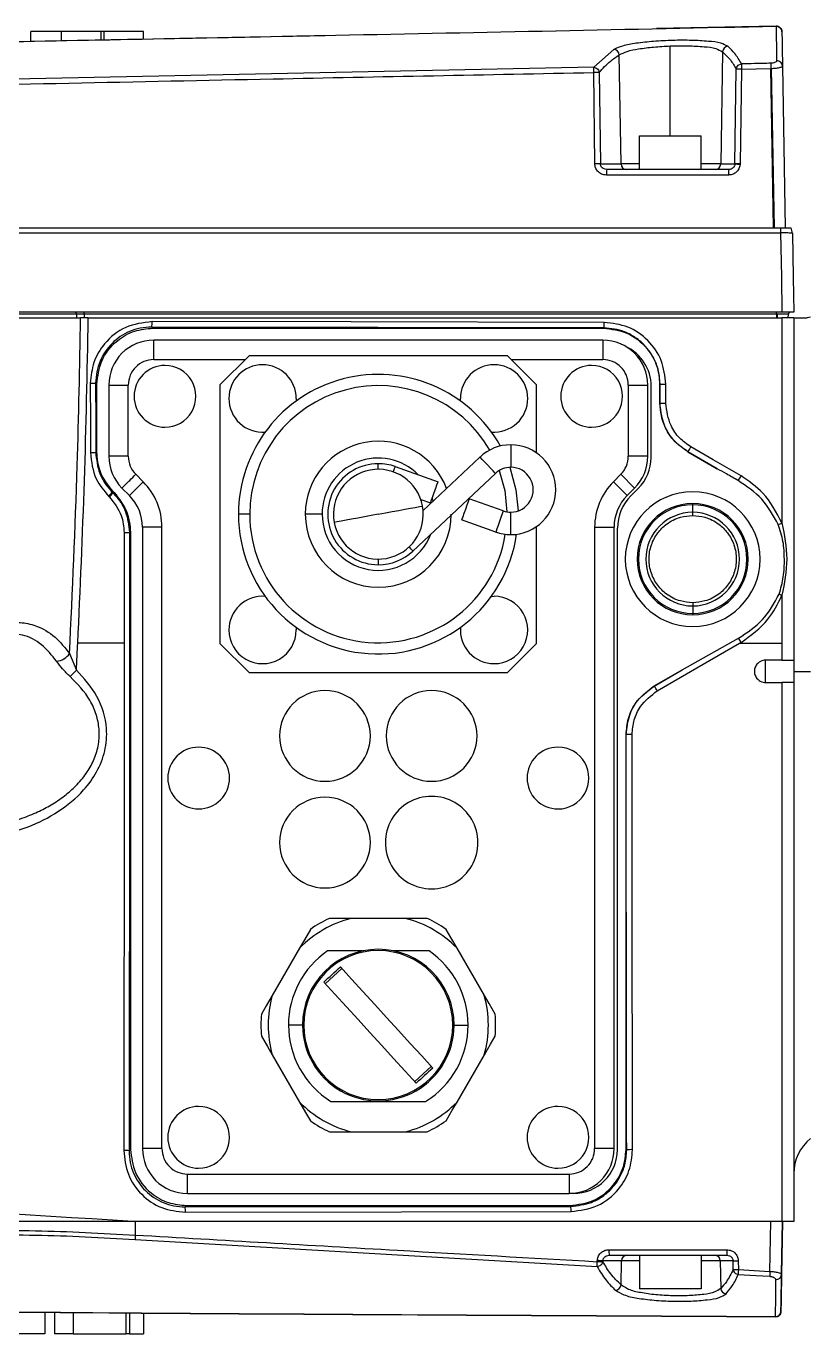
# Model space of a CAD drawing. Header units: millimetres. Extents: x -356 to 237, y 0 to 365.
# Drawn here: x 150.53 to 153.275, y 247.244 to 251.829 of the extents above; entities that cross this region are included whole.
import ezdxf

# ---------------------------------------------------------------- set-up
doc = ezdxf.new("R2010")
doc.units = ezdxf.units.MM

msp = doc.modelspace()

# ---------------------------------------------------------------- linework, layer by layer
at = {"color": 7, "linetype": 'Continuous', "lineweight": 25}
for p, q in [((153.1599, 251.8291), (152.7409, 251.8207)), ((150.4087, 251.7736), (150.8858, 251.783)), ((150.5467, 251.7772), (150.5467, 251.8107)), ((150.6537, 251.8107), (150.5467, 251.8107)), ((150.6537, 251.7794), (150.6537, 251.8107)), ((150.7919, 251.8107), (150.6537, 251.8107)), ((150.7919, 251.8107), (150.7919, 251.7821)), ((150.8034, 251.8107), (150.7919, 251.8107)), ((150.8034, 251.7823), (150.8034, 251.8107)), ((150.9417, 251.8107), (150.8034, 251.8107)), ((150.9417, 251.785), (150.9417, 251.8107)), ((152.5905, 251.7474), (152.5206, 251.6848)), ((152.7886, 251.4446), (152.7886, 251.7597)), ((152.9723, 251.7396), (152.9656, 251.3458)), ((152.6163, 251.3458), (152.6099, 251.7284)), ((153.1822, 251.6889), (153.1921, 251.1218)), ((152.5206, 251.6848), (149.9649, 251.6329)), ((152.5243, 251.3458), (152.5203, 251.6665)), ((152.54, 251.6665), (152.544, 251.3458)), ((153.0151, 251.3458), (153.0199, 251.6784)), ((153.0381, 251.6784), (153.0334, 251.3458)), ((153.0381, 251.6784), (153.1411, 251.6809)), ((153.143, 251.681), (153.1411, 251.6809)), ((153.1508, 251.1218), (153.1411, 251.6809)), ((153.143, 251.681), (153.1528, 251.1218)), ((152.6803, 251.3265), (152.6803, 251.4446)), ((152.6803, 251.4446), (152.8969, 251.4446)), ((152.8969, 251.3265), (152.8969, 251.4446)), ((152.544, 251.3458), (152.6163, 251.3458)), ((152.9938, 251.3265), (152.5658, 251.3265)), ((152.6803, 251.3458), (152.6163, 251.3458)), ((152.9656, 251.3458), (152.8969, 251.3458)), ((152.9656, 251.3458), (153.0151, 251.3458)), ((153.0334, 251.3458), (153.0333, 251.3439)), ((152.9928, 251.3071), (152.5648, 251.3071)), ((146.7861, 251.1039), (153.1756, 251.1039)), ((146.7864, 251.1218), (153.1758, 251.1218)), ((153.1758, 251.1218), (153.2116, 251.1218)), ((150.7068, 250.8189), (149.2704, 250.8189)), ((153.1804, 250.8265), (149.7407, 250.8265)), ((150.7068, 250.8189), (150.707, 250.8068)), ((153.1618, 250.8189), (150.7336, 250.8189)), ((150.7336, 250.8189), (150.7338, 250.8068)), ((153.1618, 250.8189), (153.1614, 250.8068)), ((153.1638, 250.8189), (153.1633, 250.8068)), ((153.2217, 250.8265), (153.1804, 250.8265)), ((153.2027, 250.8068), (153.2031, 250.8189)), ((149.2797, 250.8068), (150.7212, 250.8068)), ((150.7481, 250.8068), (150.7212, 250.8068)), ((150.7481, 250.8068), (153.1804, 250.8068)), ((150.9747, 250.7702), (150.9708, 250.7741)), ((152.5564, 250.7714), (150.9708, 250.7741)), ((153.1804, 250.8068), (153.1804, 250.087)), ((153.2217, 250.8068), (153.1804, 250.8068)), ((153.2217, 250.8068), (153.2217, 249.606)), ((153.2217, 250.8068), (153.2689, 250.8068)), ((153.2804, 250.8091), (153.2689, 250.8068)), ((150.9747, 250.7702), (152.5552, 250.7702)), ((150.9776, 250.6599), (150.9776, 250.7281)), ((152.5524, 250.7281), (150.9776, 250.7281)), ((152.5524, 250.7281), (152.5524, 250.6599)), ((152.5552, 250.7702), (152.5564, 250.7714)), ((150.9776, 250.6599), (151.2986, 250.6599)), ((151.3117, 250.6729), (151.2099, 250.5711)), ((152.2183, 250.6729), (151.3117, 250.6729)), ((152.3201, 250.5711), (152.2183, 250.6729)), ((152.2314, 250.6599), (152.5524, 250.6599)), ((150.778, 250.5735), (150.7739, 250.5775)), ((150.778, 250.336), (150.778, 250.5735)), ((150.8201, 250.5706), (150.8883, 250.5706)), ((150.8201, 250.5706), (150.8201, 250.3209)), ((150.8883, 250.3209), (150.8883, 250.5706)), ((151.2099, 250.5711), (151.2099, 249.6645)), ((152.3201, 250.3325), (152.3201, 250.5711)), ((152.6417, 250.5706), (152.7099, 250.5706)), ((152.6417, 250.5706), (152.6417, 250.3209)), ((152.7099, 250.3209), (152.7099, 250.5706)), ((152.7217, 250.3169), (152.7217, 250.5666)), ((152.752, 250.5735), (152.7525, 250.574)), ((152.752, 250.5735), (152.752, 250.5074)), ((152.7525, 250.5077), (152.7525, 250.574)), ((151.4772, 250.5237), (151.4768, 250.5143)), ((152.0532, 250.5143), (152.0528, 250.5237)), ((152.752, 250.5074), (152.7525, 250.5077)), ((152.2296, 250.3612), (152.2296, 250.2824)), ((150.778, 250.336), (150.7741, 250.3344)), ((150.8883, 250.3209), (150.8201, 250.3209)), ((151.922, 250.1304), (152.1216, 250.3184)), ((152.7099, 250.3209), (152.6417, 250.3209)), ((152.8506, 250.3371), (152.8503, 250.337)), ((152.8503, 250.337), (152.9536, 250.2774)), ((152.9536, 250.2774), (152.8506, 250.3371)), ((151.765, 250.2753), (151.765, 250.295)), ((151.8242, 250.2848), (151.9744, 250.2315)), ((150.9144, 250.2577), (150.9403, 250.2319)), ((151.8864, 249.9888), (152.1756, 250.261)), ((152.5897, 250.2319), (152.6155, 250.2577)), ((152.6155, 250.2577), (152.6637, 250.2095)), ((150.832, 250.1954), (150.8356, 250.1969)), ((150.832, 250.1954), (150.8349, 250.1925)), ((150.8349, 250.1925), (150.8385, 250.194)), ((150.8356, 250.1969), (150.8385, 250.194)), ((150.8662, 250.2095), (150.8921, 250.1836)), ((152.6379, 250.1836), (152.6637, 250.2095)), ((152.6508, 250.1825), (152.6767, 250.2083)), ((151.9137, 250.1695), (151.9481, 250.1573)), ((152.2032, 250.1295), (152.0834, 250.172)), ((152.8673, 250.1506), (152.8673, 250.1552)), ((152.8673, 250.1244), (152.8673, 250.1506)), ((151.3142, 250.1178), (151.2748, 250.1178)), ((151.5681, 250.1178), (151.5091, 250.1178)), ((152.1769, 250.0553), (152.0571, 250.0978)), ((152.2296, 250.0462), (152.2296, 250.1249)), ((152.8673, 250.1133), (152.8673, 250.1244)), ((150.8739, 250.0532), (150.874, 249.6651)), ((150.8961, 250.0549), (150.8926, 250.0534)), ((150.8961, 250.0549), (150.8961, 247.8906)), ((151.0064, 250.0723), (150.9382, 250.0723)), ((150.9382, 250.0723), (150.9382, 247.8934)), ((151.0064, 247.8934), (151.0064, 250.0723)), ((152.3201, 249.6645), (152.3201, 250.0748)), ((152.5236, 250.0723), (152.5236, 247.8934)), ((152.5236, 250.0723), (152.5918, 250.0723)), ((152.5918, 247.8934), (152.5918, 250.0723)), ((152.6036, 247.8895), (152.6036, 250.0683)), ((151.765, 249.9603), (151.765, 249.9407)), ((152.1615, 249.8297), (152.1709, 249.83)), ((153.1804, 249.8335), (153.1804, 249.6651)), ((152.8673, 249.8074), (152.8673, 249.7963)), ((152.8673, 249.7963), (152.8673, 249.7701)), ((152.8673, 249.7701), (152.8673, 249.7655)), ((151.4768, 249.7213), (151.4772, 249.7119)), ((152.83, 249.5719), (153.0279, 249.6831)), ((150.6825, 249.6291), (150.7064, 249.571)), ((150.874, 249.6651), (150.7112, 249.6651)), ((151.2099, 249.6645), (151.3117, 249.5627)), ((152.2183, 249.5627), (152.3201, 249.6645)), ((153.031, 249.6651), (153.1804, 249.6651)), ((153.1804, 249.6651), (153.1804, 249.606)), ((153.1804, 249.606), (153.1232, 249.606)), ((153.1232, 249.5273), (153.1232, 249.606)), ((153.1804, 249.606), (153.2216, 249.606)), ((153.2217, 249.606), (153.2217, 249.5273)), ((151.3117, 249.5627), (152.2183, 249.5627)), ((152.7322, 249.5155), (152.83, 249.5719)), ((152.7324, 249.5154), (152.83, 249.5719)), ((153.2217, 249.5666), (153.2804, 249.5666)), ((152.7324, 249.5154), (152.7322, 249.5155)), ((153.1232, 249.5273), (153.1804, 249.5273)), ((153.1804, 249.5273), (153.1804, 247.6375)), ((153.2216, 249.5273), (153.1804, 249.5273)), ((153.2217, 249.5273), (153.2217, 247.6375)), ((152.6339, 247.8906), (152.6339, 249.3451)), ((152.6342, 249.3449), (152.6339, 249.3451)), ((151.6692, 248.7005), (151.5936, 248.7005)), ((151.8608, 248.7005), (151.6692, 248.7005)), ((151.9364, 248.7005), (151.8608, 248.7005)), ((151.489, 248.5965), (151.3932, 248.4305)), ((151.7093, 248.5863), (151.587, 248.5863)), ((151.943, 248.5863), (151.8207, 248.5863)), ((152.1368, 248.4305), (152.041, 248.5965)), ((151.6374, 248.5245), (151.5792, 248.4714)), ((151.4992, 248.3265), (151.45, 248.3265)), ((151.5036, 248.3265), (151.4992, 248.3265)), ((152.0263, 248.3265), (152.0307, 248.3265)), ((152.0307, 248.3265), (152.0799, 248.3265)), ((151.3932, 248.2224), (151.489, 248.0565)), ((152.041, 248.0565), (152.1368, 248.2224)), ((151.8926, 248.1284), (151.9507, 248.1815)), ((151.5991, 248.0588), (151.9309, 248.0588)), ((151.5936, 247.9525), (151.6692, 247.9525)), ((151.6692, 247.9525), (151.8608, 247.9525)), ((151.8608, 247.9525), (151.9364, 247.9525)), ((150.891, 247.8854), (150.8961, 247.8906)), ((151.0064, 247.8934), (150.9382, 247.8934)), ((152.5918, 247.8934), (152.5236, 247.8934)), ((152.6339, 247.8906), (152.6359, 247.8885)), ((151.0957, 247.8041), (152.4343, 247.8041)), ((151.0957, 247.7359), (151.0957, 247.8041)), ((152.4343, 247.8041), (152.4343, 247.7359)), ((151.0957, 247.7359), (152.4343, 247.7359)), ((152.45, 247.7359), (152.4343, 247.7359)), ((151.0928, 247.6938), (151.0876, 247.6886)), ((151.0876, 247.6886), (152.44, 247.6909)), ((151.0928, 247.6938), (152.4371, 247.6938)), ((152.44, 247.6909), (152.4371, 247.6938)), ((150.9052, 247.6375), (150.3792, 247.6375)), ((153.1804, 247.6375), (150.9052, 247.6375)), ((150.9129, 247.6375), (150.913, 247.5903)), ((153.1378, 247.4628), (153.1408, 247.6375)), ((153.1821, 247.6375), (153.1789, 247.4523)), ((153.1792, 247.4557), (153.1823, 247.6375)), ((153.2217, 247.6375), (153.1804, 247.6375)), ((150.9125, 247.575), (152.5325, 247.4802)), ((152.5735, 247.5387), (152.9866, 247.5387)), ((152.5745, 247.5194), (152.9875, 247.5194)), ((152.6803, 247.5194), (152.6803, 247.4013)), ((152.8969, 247.5194), (152.8969, 247.4013)), ((152.533, 247.5001), (152.5331, 247.502)), ((152.533, 247.4969), (152.533, 247.5001)), ((152.534, 247.5), (152.534, 247.4969)), ((152.5528, 247.5001), (152.5527, 247.4969)), ((152.6177, 247.5001), (152.5528, 247.5001)), ((152.6163, 247.4154), (152.6177, 247.5001)), ((152.6803, 247.5001), (152.6177, 247.5001)), ((152.9641, 247.5001), (152.8969, 247.5001)), ((153.0088, 247.5001), (152.9641, 247.5001)), ((152.9641, 247.5001), (152.9658, 247.4028)), ((153.0093, 247.469), (153.0088, 247.5001)), ((153.0271, 247.5001), (153.0276, 247.469)), ((153.0276, 247.469), (153.1378, 247.4628)), ((152.8969, 247.4013), (152.6803, 247.4013)), ((150.5962, 247.3178), (150.5962, 247.2438)), ((150.6292, 247.3175), (150.6292, 247.2438)), ((150.695, 247.317), (150.695, 247.2438)), ((150.8801, 247.3155), (150.8801, 247.2438)), ((150.8925, 247.3154), (150.8925, 247.2438)), ((150.9418, 247.315), (150.9418, 247.2438)), ((153.1569, 247.3031), (153.157, 247.3031)), ((153.1766, 247.3224), (153.1766, 247.3224)), ((153.1766, 247.3224), (153.1768, 247.3224)), ((153.1768, 247.3224), (153.1768, 247.3224)), ((150.5962, 247.2438), (150.3658, 247.2438)), ((150.695, 247.2438), (150.6292, 247.2438)), ((150.695, 247.2438), (150.8801, 247.2438)), ((150.8925, 247.2438), (150.8801, 247.2438)), ((150.8925, 247.2438), (150.9418, 247.2438))]:
    msp.add_line(p, q, dxfattribs=at)
at = {"color": 7, "linetype": 'Continuous', "lineweight": 25, "flags": 128}
for points in [[(153.1756, 251.1039), (153.1783, 250.9485), (153.1804, 250.8265)], [(153.2169, 251.1028), (153.2196, 250.9481), (153.2217, 250.8265)], [(152.5574, 250.7903), (151.6694, 250.7919), (150.9718, 250.7931)], [(150.7552, 250.5769), (150.7554, 250.4409), (150.7554, 250.334)], [(150.7739, 250.5775), (150.7741, 250.4414), (150.7741, 250.3344)], [(152.7731, 250.5072), (152.7732, 250.5443), (152.7732, 250.5735)], [(152.1756, 250.261), (152.1735, 250.2632), (152.1677, 250.2694), (152.1589, 250.2787), (152.1486, 250.2897), (152.1383, 250.3007), (152.1295, 250.31), (152.1237, 250.3162), (152.1216, 250.3184)], [(153.0369, 250.252), (152.9386, 250.309), (152.8614, 250.3538)], [(151.8176, 250.2662), (151.8192, 250.2706), (151.8219, 250.2782), (151.8236, 250.2831), (151.8242, 250.2848)], [(152.1889, 250.2711), (152.2081, 250.2007), (152.2157, 250.1262)], [(152.2267, 250.2824), (152.2477, 250.2029), (152.255, 250.1292)], [(150.8921, 250.1836), (150.9191, 250.2106), (150.9403, 250.2319)], [(151.9481, 250.1573), (151.9491, 250.1601), (151.9519, 250.1682), (151.9562, 250.1802), (151.9612, 250.1944), (151.9663, 250.2086), (151.9705, 250.2207), (151.9734, 250.2287), (151.9744, 250.2315)], [(152.5897, 250.2319), (152.6167, 250.2049), (152.6379, 250.1836)], [(151.765, 250.1178), (151.7897, 250.1224), (151.8138, 250.1269), (151.8369, 250.1311), (151.8584, 250.1351), (151.8778, 250.1387), (151.8948, 250.1418), (151.9089, 250.1444), (151.9198, 250.1464)], [(151.9538, 250.1735), (151.9539, 250.1733), (151.9566, 250.163)], [(152.0834, 250.172), (152.0824, 250.1691), (152.0796, 250.1611), (152.0753, 250.1491), (152.0703, 250.1349), (152.0652, 250.1207), (152.061, 250.1086), (152.0581, 250.1006), (152.0571, 250.0978)], [(152.2032, 250.1295), (152.2022, 250.1267), (152.1994, 250.1186), (152.1951, 250.1066), (152.1901, 250.0924), (152.185, 250.0782), (152.1808, 250.0661), (152.1779, 250.0581), (152.1769, 250.0553)], [(151.765, 250.1178), (151.7403, 250.1133), (151.7161, 250.1088), (151.6931, 250.1045), (151.6716, 250.1006), (151.6521, 250.097), (151.6352, 250.0938), (151.6211, 250.0912), (151.6101, 250.0892)], [(152.7432, 249.4985), (152.9044, 249.5918), (153.031, 249.6651)], [(151.5268, 248.6619), (151.5057, 248.6254), (151.489, 248.5965)], [(152.041, 248.5965), (152.0198, 248.6332), (152.0032, 248.6619)], [(151.5739, 248.4772), (151.5812, 248.4839), (151.5885, 248.4905), (151.5957, 248.4972), (151.603, 248.5038), (151.6103, 248.5104), (151.6175, 248.5171), (151.6248, 248.5237), (151.6321, 248.5304)], [(151.6321, 248.5304), (151.671, 248.4878), (151.7112, 248.4437), (151.7524, 248.3986), (151.794, 248.353), (151.8357, 248.3075), (151.8768, 248.2624), (151.9171, 248.2183), (151.956, 248.1757)], [(151.8979, 248.1226), (151.859, 248.1652), (151.8187, 248.2093), (151.7775, 248.2544), (151.7359, 248.2999), (151.6943, 248.3455), (151.6531, 248.3906), (151.6129, 248.4346), (151.5739, 248.4772)], [(151.3932, 248.4305), (151.372, 248.3938), (151.3554, 248.3651)], [(152.1746, 248.3651), (152.1535, 248.4016), (152.1368, 248.4305)], [(151.3554, 248.2879), (151.3765, 248.2513), (151.3932, 248.2224)], [(152.1368, 248.2224), (152.158, 248.2592), (152.1746, 248.2879)], [(151.956, 248.1757), (151.9488, 248.1691), (151.9415, 248.1625), (151.9342, 248.1558), (151.927, 248.1492), (151.9197, 248.1425), (151.9124, 248.1359), (151.9051, 248.1293), (151.8979, 248.1226)], [(151.489, 248.0565), (151.5102, 248.0198), (151.5268, 247.991)], [(152.0032, 247.991), (152.0243, 248.0276), (152.041, 248.0565)], [(151.0886, 247.6702), (151.8459, 247.6715), (152.441, 247.6725)], [(153.0271, 247.4518), (153.0888, 247.4482), (153.1373, 247.4455)]]:
    msp.add_lwpolyline(points, dxfattribs=at)
at = {"color": 7, "linetype": 'Continuous', "lineweight": 25}
for centre, radius, start, end in [((153.1605, 251.8094), 0.0197, 1.0429, 91.5014), ((152.5895, 251.7269), 0.0204, 4.0718, 87.3006), ((152.9925, 251.7384), 0.0202, 94.7896, 176.703), ((153.3271, 251.6881), 0.1862, 176.6111, 182.2052), ((153.1631, 251.688), 0.0192, 2.7874, 93.9765), ((152.5302, 251.154), 0.5126, 88.8979, 91.1021), ((153.029, 251.2693), 0.4092, 88.7217, 91.2783), ((152.5342, 250.8338), 0.5121, 88.8973, 91.1027), ((152.662, 251.3119), 0.0973, 171.3697, 182.7974), ((152.6355, 251.3457), 0.0192, 179.5857, 268.5924), ((152.9462, 251.3459), 0.0195, 270.614, 359.6787), ((153.09, 251.3119), 0.0973, 171.3966, 182.8259), ((153.0243, 250.9175), 0.4284, 88.779, 91.221), ((152.996, 250.8212), 0.524, 85.9207, 87.9158), ((153.9052, 251.1025), 0.7297, 178.4861, 179.8929), ((153.1774, 251.1021), 0.0395, 1.0224, 29.9616), ((150.6998, 250.8196), 0.00699, 354.1443, 80.1709), ((150.6948, 250.8207), 0.0388, 357.2779, 8.521), ((153.1234, 250.8207), 0.0384, 357.2898, 8.6503), ((153.211, 250.8186), 0.00786, 89.9582, 178.0597), ((150.8673, 250.7889), 0.1046, 351.8725, 2.2924), ((152.454, 250.7861), 0.1035, 351.7897, 2.3202), ((150.9776, 250.5706), 0.1575, 89.9998, 180.0002), ((152.5524, 250.5706), 0.1575, 359.9998, 89.9985), ((152.5681, 250.5667), 0.1535, 359.9981, 64.8471), ((150.9776, 250.5706), 0.0893, 89.997, 180.003), ((151.0169, 250.5312), 0.1083, 90.0012, 269.9988), ((151.0169, 250.5312), 0.1083, 269.9988, 90.0012), ((151.3591, 250.5237), 0.1181, 0.0002, 179.9998), ((152.1709, 250.5237), 0.1181, 0.0015, 179.9985), ((152.513, 250.5312), 0.1083, 90.0012, 269.9988), ((152.513, 250.5312), 0.1083, 269.9963, 90.0037), ((152.5524, 250.5706), 0.0893, 359.997, 90), ((151.765, 250.1178), 0.4902, 29.1845, 180.0002), ((150.7594, 250.7492), 0.1723, 268.626, 274.8524), ((151.765, 250.1178), 0.4508, 29.9301, 179.9995), ((152.7683, 250.7713), 0.1979, 265.4333, 271.4162), ((151.3591, 250.5237), 0.1181, 180.0015, 274.564), ((152.1709, 250.5237), 0.1181, 265.4348, 359.9976), ((152.7682, 250.7192), 0.2121, 265.7511, 271.3313), ((151.765, 250.1178), 0.2559, 20.6472, 180.0004), ((152.2296, 250.2036), 0.1575, 90.0053, 133.2612), ((152.2296, 250.2037), 0.1575, 270.0009, 89.9991), ((150.7595, 250.5714), 0.2375, 269.0224, 273.5364), ((150.9776, 250.3209), 0.1575, 180.0045, 224.997), ((150.9776, 250.3209), 0.0893, 179.9994, 225.0006), ((151.765, 250.1178), 0.1969, 44.6291, 180.0003), ((152.5524, 250.3209), 0.0893, 314.9994, 0.0006), ((152.5524, 250.3208), 0.1574, 314.9951, 0.0034), ((152.5681, 250.3169), 0.1535, 314.9994, 0.0006), ((152.7711, 250.4006), 0.1017, 321.3668, 332.548), ((151.765, 250.1178), 0.1772, 89.9988, 270.0012), ((151.765, 250.1178), 0.1575, 10.4706, 190.4692), ((151.765, 250.1178), 0.1772, 70.4692, 89.9985), ((152.2296, 250.2037), 0.0787, 90.0002, 133.2672), ((152.2296, 250.2037), 0.0787, 269.9983, 90.0017), ((150.7808, 250.0723), 0.2256, 359.9978, 45.0044), ((152.7492, 250.0723), 0.2256, 134.9956, 180.0022), ((152.8944, 250.331), 0.163, 324.2609, 331.0158), ((150.7431, 250.2632), 0.1118, 312.7953, 322.6629), ((150.7459, 250.2604), 0.1119, 312.7772, 322.6415), ((150.7807, 250.0723), 0.1575, 359.9981, 45.0017), ((152.7492, 250.0723), 0.1575, 134.9983, 180.0019), ((152.765, 250.0683), 0.1614, 134.9973, 180.0013), ((152.8673, 249.9603), 0.2362, 0, 180), ((151.765, 250.1178), 0.1575, 190.4706, 10.4692), ((152.2295, 250.2036), 0.0787, 250.4671, 270.0057), ((152.8673, 249.9603), 0.1949, 90.0018, 269.9982), ((152.8673, 249.9603), 0.1903, 90.0004, 269.9996), ((152.8673, 249.9603), 0.1949, 270.002, 89.998), ((152.8673, 249.9603), 0.1903, 270.0006, 89.9994), ((151.765, 250.1178), 0.4902, 180.0001, 351.7561), ((151.765, 250.1178), 0.4508, 180.0004, 351.0108), ((151.765, 250.1178), 0.2559, 180.0005, 359.9995), ((151.765, 250.1178), 0.1969, 180.0002, 339.1095), ((152.8673, 249.9603), 0.1641, 90.0016, 269.9984), ((152.8673, 249.9603), 0.1641, 270.0016, 89.9984), ((152.9807, 250.5766), 0.5287, 290.6961, 292.189), ((150.878, 250.4628), 0.4096, 269.4244, 272.0417), ((152.2296, 250.2037), 0.1575, 250.4739, 269.999), ((146.2718, 244.7169), 7.7018, 43.19751, 43.34395), ((151.765, 250.1178), 0.1772, 270, 313.2657), ((152.8673, 249.9603), 0.2362, 180, 0), ((151.3591, 249.7119), 0.1181, 85.4327, 180.0018), ((152.1709, 249.7119), 0.1181, 269.9993, 90.0007), ((152.652, 248.5327), 1.404, 67.8933, 68.3242), ((152.1709, 249.7119), 0.1181, 175.4314, 270.0011), ((151.3591, 249.7119), 0.1181, 179.9983, 0.0017), ((152.788, 249.5266), 0.2864, 29.694, 33.1175), ((150.63, 249.6657), 0.0639, 276.4502, 325.1133), ((150.0983, 250.1398), 0.8326, 314.7672, 316.9147), ((151.578, 249.3403), 0.1591, 90, 270), ((151.578, 249.3403), 0.1591, 270, 90), ((151.952, 249.3403), 0.1591, 90, 270), ((151.952, 249.3403), 0.1591, 270, 90), ((152.6359, 249.4418), 0.1214, 27.8132, 37.3099), ((152.6499, 248.8016), 0.5435, 89.4721, 91.6483), ((151.1351, 249.1926), 0.1083, 90.0025, 269.9975), ((151.1351, 249.1926), 0.1083, 270, 90), ((152.3949, 249.1926), 0.1083, 90.0025, 269.9975), ((152.3949, 249.1926), 0.1083, 269.9975, 90.0025), ((151.578, 248.9663), 0.1591, 90.0008, 269.9992), ((151.578, 248.9663), 0.1591, 270.0008, 89.9992), ((151.952, 248.9663), 0.1622, 89.9992, 270.0008), ((151.952, 248.9663), 0.1622, 269.9992, 90.0008), ((151.765, 248.3264), 0.3861, 104.3672, 135.6313), ((151.7647, 248.327), 0.4109, 114.6123, 125.3867), ((151.765, 248.3264), 0.3861, 44.3687, 75.6328), ((151.765, 248.3265), 0.4114, 54.6202, 65.3807), ((151.765, 248.3265), 0.315, 124.4117, 179.9982), ((151.765, 248.3265), 0.2657, 0.0002, 179.9998), ((151.765, 248.3265), 0.2613, 0, 180), ((151.765, 248.3265), 0.315, 0.0018, 55.5883), ((151.765, 248.3265), 0.3862, 164.3688, 195.6312), ((151.765, 248.3265), 0.386, 344.3637, 15.6363), ((151.7671, 248.3264), 0.4135, 174.6347, 179.9875), ((151.7648, 248.3265), 0.4116, 354.6226, 5.3774), ((151.7673, 248.3266), 0.4137, 180.0131, 185.364), ((151.765, 248.3265), 0.3149, 179.9985, 238.2127), ((151.765, 248.3265), 0.2657, 179.9992, 0.0008), ((151.765, 248.3265), 0.2613, 180, 360), ((151.765, 248.3265), 0.315, 301.7902, 359.9987), ((151.1351, 247.9328), 0.1083, 90.0012, 269.9988), ((151.1351, 247.9328), 0.1083, 269.9988, 90.0012), ((151.765, 248.3265), 0.3861, 224.3687, 255.6328), ((151.765, 248.3265), 0.3861, 284.3672, 315.6313), ((152.3949, 247.9328), 0.1083, 90.0012, 269.9988), ((152.3949, 247.9328), 0.1083, 269.9963, 90.0037), ((151.7647, 248.326), 0.4109, 234.6133, 245.3877), ((151.765, 248.3265), 0.4114, 294.6193, 305.3798), ((153.3791, 247.8061), 0.1574, 128.8444, 180.0085), ((150.8763, 247.7973), 0.0894, 80.5921, 92.6311), ((151.0957, 247.8934), 0.1575, 179.9986, 270.0031), ((151.0957, 247.8934), 0.0893, 179.997, 270.003), ((152.4343, 247.8934), 0.0893, 270, 0.003), ((152.4343, 247.8934), 0.1575, 269.9986, 0.0014), ((152.45, 247.8895), 0.1535, 269.9982, 0), ((152.6517, 247.7881), 0.1016, 87.2329, 98.9103), ((150.9884, 247.6742), 0.1002, 357.7201, 8.2855), ((152.3396, 247.6764), 0.1015, 357.786, 8.2196), ((151.1781, 247.5737), 0.2656, 176.4173, 179.7318), ((152.6718, 247.534), 0.0983, 177.2116, 188.5118), ((152.6369, 247.5002), 0.0192, 91.4157, 180.4062), ((152.9447, 247.4999), 0.0195, 0.3293, 89.378), ((153.0853, 247.534), 0.0988, 177.2675, 188.5114), ((152.5333, 247.4831), 0.0169, 87.5217, 90.8257), ((152.5338, 247.5174), 0.0205, 267.8122, 270.5191), ((152.5648, 247.9406), 0.4397, 265.8623, 268.4292), ((152.543, 247.992), 0.492, 268.9521, 271.134), ((152.543, 247.9895), 0.4926, 268.9529, 271.1332), ((153.018, 247.9289), 0.4289, 268.7799, 271.2201), ((153.0184, 247.8977), 0.4288, 268.7795, 271.2205), ((153.3575, 247.4487), 0.2202, 176.3164, 180.8318), ((153.1599, 247.4535), 0.019, 263.9458, 356.4017), ((152.5955, 247.4176), 0.0208, 273.0666, 354.039), ((152.9861, 247.4043), 0.0203, 184.0714, 264.7145), ((153.157, 247.3228), 0.0197, 269.7898, 359.0133), ((153.1571, 247.3228), 0.0197, 269.6719, 358.9807)]:
    msp.add_arc(centre, radius, start, end, dxfattribs=at)
for points, knots in [([(150.4087, 251.7736), (150.8112, 251.7815), (151.7283, 251.7994), (152.6454, 251.8184), (153.16, 251.8291)], [0, 0, 0, 0, 0.4388802, 1, 1, 1, 1]), ([(150.8858, 251.783), (151.1293, 251.7878), (151.8873, 251.8026), (152.6454, 251.8184), (153.1599, 251.8291)], [0, 0, 0, 0, 0.321165, 1, 1, 1, 1]), ([(153.1599, 251.8291), (153.16, 251.8251), (153.1601, 251.8138), (153.1604, 251.7917), (153.1609, 251.7551), (153.1614, 251.7257), (153.1618, 251.7071)], [0, 0, 0, 0, 0.099532, 0.277943, 0.541697, 1, 1, 1, 1]), ([(153.1599, 251.8291), (153.1599, 251.8291), (153.1599, 251.8291), (153.16, 251.8291), (153.16, 251.8291)], [0, 0, 0, 0, 0.520304, 1, 1, 1, 1]), ([(153.16, 251.8291), (153.1626, 251.8289), (153.1678, 251.8284), (153.1744, 251.824), (153.1791, 251.8176), (153.1798, 251.8124), (153.1801, 251.8098)], [0, 0, 0, 0, 0.250124, 0.49999, 0.749939, 1, 1, 1, 1]), ([(153.1801, 251.8098), (153.1802, 251.8051), (153.1805, 251.7914), (153.1808, 251.7732), (153.1811, 251.7543), (153.1814, 251.7375), (153.1818, 251.7155), (153.1821, 251.6988), (153.1822, 251.6889)], [0, 0, 0, 0, 0.117619, 0.337914, 0.453398, 0.584876, 0.754784, 1, 1, 1, 1]), ([(152.9908, 251.7586), (152.9828, 251.7624), (152.9613, 251.7727), (152.9177, 251.7764), (152.8617, 251.78), (152.7974, 251.7795), (152.7322, 251.7765), (152.6732, 251.7699), (152.6256, 251.7628), (152.6005, 251.7518), (152.5905, 251.7474)], [0, 0, 0, 0, 0.065588, 0.174241, 0.317732, 0.481363, 0.647586, 0.798711, 0.919524, 1, 1, 1, 1]), ([(152.6099, 251.7284), (152.6189, 251.7328), (152.6403, 251.7431), (152.6816, 251.7503), (152.732, 251.7569), (152.7692, 251.7587), (152.7886, 251.7597)], [0, 0, 0, 0, 0.16434, 0.388685, 0.681194, 1, 1, 1, 1]), ([(152.7886, 251.7597), (152.8097, 251.7602), (152.8493, 251.7612), (152.9026, 251.7577), (152.9443, 251.754), (152.9646, 251.7436), (152.9723, 251.7396)], [0, 0, 0, 0, 0.339214, 0.635389, 0.86155, 1, 1, 1, 1]), ([(152.9723, 251.7396), (152.9818, 251.7303), (153.0005, 251.712), (153.0135, 251.6894), (153.0199, 251.6784)], [0, 0, 0, 0, 0.510226, 1, 1, 1, 1]), ([(153.0383, 251.6966), (153.0311, 251.7092), (153.0181, 251.732), (152.9993, 251.7503), (152.9908, 251.7586)], [0, 0, 0, 0, 0.5512447, 1, 1, 1, 1]), ([(152.54, 251.6665), (152.5523, 251.6804), (152.5731, 251.704), (152.5992, 251.7213), (152.6099, 251.7284)], [0, 0, 0, 0, 0.589381, 1, 1, 1, 1]), ([(153.0199, 251.6784), (153.0204, 251.6808), (153.0215, 251.686), (153.0264, 251.6917), (153.0323, 251.6954), (153.0364, 251.6962), (153.0383, 251.6966)], [0, 0, 0, 0, 0.265716, 0.557258, 0.786538, 1, 1, 1, 1]), ([(153.0383, 251.6966), (153.0383, 251.6955), (153.0381, 251.6928), (153.038, 251.6884), (153.038, 251.6834), (153.0381, 251.6801), (153.0381, 251.6784)], [0, 0, 0, 0, 0.174482, 0.455698, 0.723445, 1, 1, 1, 1]), ([(153.1412, 251.6991), (153.122, 251.6986), (153.0877, 251.6978), (153.0534, 251.6969), (153.0383, 251.6966)], [0, 0, 0, 0, 0.560068, 1, 1, 1, 1]), ([(153.1618, 251.7071), (153.1612, 251.706), (153.1598, 251.703), (153.1544, 251.7011), (153.1482, 251.6995), (153.1436, 251.6993), (153.1412, 251.6991)], [0, 0, 0, 0, 0.155537, 0.414897, 0.6895245, 1, 1, 1, 1]), ([(153.143, 251.681), (153.148, 251.6812), (153.1553, 251.6816), (153.1647, 251.6827), (153.1715, 251.6838), (153.1768, 251.6854), (153.181, 251.6867), (153.1819, 251.6883), (153.1822, 251.6889)], [0, 0, 0, 0, 0.3643752, 0.5384786, 0.6956903, 0.8702551, 0.9491526, 1, 1, 1, 1]), ([(149.9646, 251.6142), (150.4417, 251.6244), (151.2936, 251.6426), (152.1455, 251.6592), (152.5203, 251.6665)], [0, 0, 0, 0, 0.560001, 1, 1, 1, 1]), ([(152.5203, 251.6665), (152.5203, 251.6687), (152.5202, 251.6728), (152.5203, 251.6782), (152.5203, 251.6821), (152.5205, 251.6841), (152.5206, 251.6848)], [0, 0, 0, 0, 0.353292, 0.67833, 0.87459, 1, 1, 1, 1]), ([(152.5206, 251.6848), (152.5231, 251.6843), (152.5285, 251.6834), (152.5347, 251.6785), (152.5387, 251.6726), (152.5396, 251.6685), (152.54, 251.6665)], [0, 0, 0, 0, 0.269, 0.564156, 0.792211, 1, 1, 1, 1]), ([(152.5648, 251.3071), (152.5591, 251.3078), (152.5473, 251.3092), (152.5338, 251.3195), (152.5258, 251.3326), (152.5248, 251.3415), (152.5243, 251.3458)], [0, 0, 0, 0, 0.275477, 0.566841, 0.791474, 1, 1, 1, 1]), ([(152.5658, 251.3265), (152.5626, 251.3268), (152.557, 251.3275), (152.551, 251.3313), (152.5476, 251.335), (152.5456, 251.3385), (152.5443, 251.3421), (152.5441, 251.3446), (152.544, 251.3458)], [0, 0, 0, 0, 0.295885, 0.516383, 0.644553, 0.767283, 0.885278, 1, 1, 1, 1]), ([(153.0333, 251.3439), (153.0323, 251.3385), (153.0302, 251.3275), (153.0192, 251.3154), (153.0061, 251.3083), (152.9972, 251.3075), (152.9928, 251.3071)], [0, 0, 0, 0, 0.267891, 0.556164, 0.784432, 1, 1, 1, 1]), ([(153.0151, 251.3449), (153.015, 251.3437), (153.0147, 251.3413), (153.0133, 251.3378), (153.0112, 251.3346), (153.0079, 251.331), (153.0022, 251.3274), (152.9968, 251.3268), (152.9938, 251.3265)], [0, 0, 0, 0, 0.1156, 0.234827, 0.358688, 0.487396, 0.707233, 1, 1, 1, 1]), ([(153.0151, 251.3458), (153.0151, 251.3456), (153.0151, 251.3453), (153.0151, 251.345), (153.0151, 251.3449)], [0, 0, 0, 0, 0.5597198, 1, 1, 1, 1]), ([(153.2169, 251.1028), (153.2163, 251.1029), (153.2142, 251.1037), (153.2089, 251.1036), (153.2001, 251.1041), (153.1886, 251.104), (153.1799, 251.1039), (153.1756, 251.1039)], [0, 0, 0, 0, 0.040248, 0.165142, 0.37183, 0.681825, 1, 1, 1, 1]), ([(150.7336, 250.8189), (150.7287, 250.8189), (150.7198, 250.8189), (150.7108, 250.8189), (150.7068, 250.8189)], [0, 0, 0, 0, 0.545295, 1, 1, 1, 1]), ([(153.1638, 250.8189), (153.1634, 250.8189), (153.1627, 250.8189), (153.1621, 250.8189), (153.1618, 250.8189)], [0, 0, 0, 0, 0.558258, 1, 1, 1, 1]), ([(153.2031, 250.8189), (153.2028, 250.8189), (153.2018, 250.819), (153.1979, 250.819), (153.1903, 250.819), (153.1809, 250.819), (153.1716, 250.819), (153.1664, 250.8189), (153.1638, 250.8189)], [0, 0, 0, 0, 0.0207941, 0.0801972, 0.2920188, 0.6073639, 0.7970024, 1, 1, 1, 1]), ([(150.6825, 249.6291), (150.6926, 249.849), (150.7107, 250.2414), (150.718, 250.6341), (150.7212, 250.8068)], [0, 0, 0, 0, 0.560223, 1, 1, 1, 1]), ([(150.7112, 249.6651), (150.7198, 249.8549), (150.7372, 250.2354), (150.7444, 250.6161), (150.7481, 250.8068)], [0, 0, 0, 0, 0.499115, 1, 1, 1, 1]), ([(150.9718, 250.7931), (150.9399, 250.789), (150.8764, 250.781), (150.8051, 250.7231), (150.7627, 250.6518), (150.7577, 250.6019), (150.7552, 250.5769)], [0, 0, 0, 0, 0.279985, 0.559564, 0.779798, 1, 1, 1, 1]), ([(150.9708, 250.7741), (150.9573, 250.7733), (150.9307, 250.7718), (150.8814, 250.7559), (150.8278, 250.7201), (150.7921, 250.6666), (150.7762, 250.6173), (150.7747, 250.5909), (150.7739, 250.5775)], [0, 0, 0, 0, 0.131129, 0.258353, 0.500102, 0.743263, 0.870066, 1, 1, 1, 1]), ([(152.7732, 250.5735), (152.77, 250.6019), (152.7635, 250.6586), (152.7137, 250.7302), (152.6424, 250.7804), (152.5858, 250.787), (152.5574, 250.7903)], [0, 0, 0, 0, 0.2506556, 0.5002617, 0.7499773, 1, 1, 1, 1]), ([(150.778, 250.5735), (150.7814, 250.6013), (150.7887, 250.6594), (150.8419, 250.7253), (150.908, 250.7637), (150.9531, 250.7681), (150.9747, 250.7702)], [0, 0, 0, 0, 0.2703153, 0.5624083, 0.7896831, 1, 1, 1, 1]), ([(152.5552, 250.7702), (152.5831, 250.7667), (152.6412, 250.7595), (152.7071, 250.7063), (152.7455, 250.6401), (152.7499, 250.5951), (152.752, 250.5735)], [0, 0, 0, 0, 0.270337, 0.562422, 0.789685, 1, 1, 1, 1]), ([(152.7525, 250.574), (152.7522, 250.5832), (152.7511, 250.6089), (152.7372, 250.659), (152.7054, 250.7072), (152.6643, 250.7403), (152.6184, 250.7648), (152.5808, 250.7688), (152.5564, 250.7714)], [0, 0, 0, 0, 0.088979, 0.251196, 0.500214, 0.63554, 0.764103, 1, 1, 1, 1]), ([(152.8503, 250.337), (152.8348, 250.3479), (152.8032, 250.37), (152.7627, 250.4276), (152.756, 250.4773), (152.752, 250.5074)], [0, 0, 0, 0, 0.276545, 0.562652, 1, 1, 1, 1]), ([(152.8506, 250.3371), (152.8361, 250.3471), (152.8077, 250.3666), (152.7768, 250.4086), (152.7563, 250.4562), (152.7538, 250.4906), (152.7525, 250.5077)], [0, 0, 0, 0, 0.254497, 0.500151, 0.750695, 1, 1, 1, 1]), ([(152.8614, 250.3538), (152.8472, 250.3637), (152.8189, 250.3836), (152.7827, 250.4356), (152.7767, 250.48), (152.7731, 250.5072)], [0, 0, 0, 0, 0.280575, 0.561325, 1, 1, 1, 1]), ([(150.7554, 250.334), (150.7592, 250.3019), (150.7659, 250.2445), (150.8028, 250.2005), (150.819, 250.1811)], [0, 0, 0, 0, 0.559742, 1, 1, 1, 1]), ([(150.7741, 250.3344), (150.7769, 250.3094), (150.7811, 250.2713), (150.8055, 250.2252), (150.8231, 250.2054), (150.832, 250.1954)], [0, 0, 0, 0, 0.485099, 0.739083, 1, 1, 1, 1]), ([(150.8356, 250.1969), (150.8173, 250.2199), (150.7847, 250.2611), (150.78, 250.3131), (150.778, 250.336)], [0, 0, 0, 0, 0.559988, 1, 1, 1, 1]), ([(153.0267, 250.2358), (153.013, 250.2435), (152.9885, 250.2573), (152.9642, 250.2713), (152.9536, 250.2774)], [0, 0, 0, 0, 0.56008, 1, 1, 1, 1]), ([(150.8662, 250.2095), (150.8752, 250.2185), (150.8913, 250.2346), (150.9074, 250.2506), (150.9144, 250.2577)], [0, 0, 0, 0, 0.5600058, 1, 1, 1, 1]), ([(153.1675, 250.082), (153.1502, 250.1133), (153.1156, 250.1759), (153.0563, 250.2158), (153.0267, 250.2358)], [0, 0, 0, 0, 0.500196, 1, 1, 1, 1]), ([(153.1804, 250.087), (153.1609, 250.1244), (153.126, 250.1911), (153.0642, 250.2334), (153.0369, 250.252)], [0, 0, 0, 0, 0.559557, 1, 1, 1, 1]), ([(150.819, 250.1811), (150.8196, 250.1806), (150.8205, 250.1796), (150.8215, 250.1787), (150.8219, 250.1783)], [0, 0, 0, 0, 0.560556, 1, 1, 1, 1]), ([(150.8219, 250.1783), (150.8384, 250.1576), (150.8678, 250.1206), (150.872, 250.0738), (150.8739, 250.0532)], [0, 0, 0, 0, 0.55883, 1, 1, 1, 1]), ([(150.8349, 250.1925), (150.8438, 250.1824), (150.8614, 250.1625), (150.8857, 250.1164), (150.8899, 250.0784), (150.8926, 250.0534)], [0, 0, 0, 0, 0.262029, 0.516389, 1, 1, 1, 1]), ([(150.8385, 250.194), (150.8567, 250.1709), (150.8893, 250.1297), (150.894, 250.0778), (150.8961, 250.0549)], [0, 0, 0, 0, 0.5600023, 1, 1, 1, 1]), ([(152.8673, 249.8074), (152.8529, 249.8086), (152.8201, 249.8114), (152.7771, 249.8338), (152.7423, 249.8684), (152.7199, 249.9107), (152.7116, 249.9603), (152.7199, 250.01), (152.7423, 250.0523), (152.7771, 250.0869), (152.8201, 250.1093), (152.8529, 250.1121), (152.8673, 250.1133)], [0, 0, 0, 0, 0.090417, 0.204775, 0.295198, 0.394894, 0.5, 0.605106, 0.704802, 0.795225, 0.909583, 1, 1, 1, 1]), ([(152.8673, 250.1133), (152.8818, 250.1121), (152.9146, 250.1093), (152.9576, 250.0869), (152.9924, 250.0523), (153.0148, 250.01), (153.0231, 249.9603), (153.0148, 249.9107), (152.9924, 249.8684), (152.9576, 249.8338), (152.9146, 249.8114), (152.8818, 249.8086), (152.8673, 249.8074)], [0, 0, 0, 0, 0.090417, 0.204775, 0.295198, 0.394894, 0.5, 0.605106, 0.704802, 0.795225, 0.909583, 1, 1, 1, 1]), ([(153.1804, 250.087), (153.1887, 250.0448), (153.2053, 249.9603), (153.1887, 249.8758), (153.1804, 249.8335)], [0, 0, 0, 0, 0.500055, 1, 1, 1, 1]), ([(150.8926, 250.0534), (150.8927, 249.6486), (150.8927, 248.9259), (150.8915, 248.2033), (150.891, 247.8854)], [0, 0, 0, 0, 0.560188, 1, 1, 1, 1]), ([(153.1706, 249.8374), (153.1762, 249.8575), (153.1876, 249.8976), (153.1896, 249.9601), (153.1867, 250.0227), (153.1739, 250.0623), (153.1675, 250.082)], [0, 0, 0, 0, 0.250054, 0.500607, 0.750905, 1, 1, 1, 1]), ([(153.0279, 249.6831), (153.0581, 249.7029), (153.1186, 249.7424), (153.1532, 249.8058), (153.1706, 249.8374)], [0, 0, 0, 0, 0.500388, 1, 1, 1, 1]), ([(153.0368, 249.6685), (153.0711, 249.693), (153.1324, 249.7368), (153.1657, 249.8039), (153.1804, 249.8335)], [0, 0, 0, 0, 0.55945, 1, 1, 1, 1]), ([(150.3848, 249.6959), (150.3887, 249.6996), (150.4073, 249.7176), (150.4513, 249.7329), (150.5087, 249.7408), (150.5721, 249.7276), (150.6344, 249.6906), (150.6666, 249.6494), (150.6825, 249.6291)], [0, 0, 0, 0, 0.046913, 0.224466, 0.388302, 0.54798, 0.777533, 1, 1, 1, 1]), ([(150.6372, 249.6022), (150.6207, 249.6226), (150.5885, 249.6626), (150.5256, 249.6974), (150.4832, 249.6976), (150.466, 249.6977)], [0, 0, 0, 0, 0.384376, 0.7506, 1, 1, 1, 1]), ([(150.7064, 249.571), (150.7073, 249.5886), (150.7089, 249.6199), (150.7105, 249.6513), (150.7112, 249.6651)], [0, 0, 0, 0, 0.5599606, 1, 1, 1, 1]), ([(150.874, 249.6651), (150.8739, 249.3686), (150.8738, 248.7757), (150.8728, 248.1829), (150.8722, 247.8865)], [0, 0, 0, 0, 0.500157, 1, 1, 1, 1]), ([(153.031, 249.6651), (153.0321, 249.6657), (153.034, 249.6668), (153.036, 249.668), (153.0368, 249.6685)], [0, 0, 0, 0, 0.559708, 1, 1, 1, 1]), ([(150.6846, 249.5486), (150.6756, 249.5573), (150.6582, 249.5738), (150.644, 249.593), (150.6372, 249.6022)], [0, 0, 0, 0, 0.523855, 1, 1, 1, 1]), ([(153.1232, 249.606), (153.12, 249.6058), (153.1139, 249.6054), (153.1042, 249.6016), (153.0962, 249.5959), (153.0901, 249.5885), (153.0854, 249.5793), (153.0829, 249.5666), (153.0854, 249.5539), (153.0902, 249.5448), (153.0964, 249.5372), (153.1046, 249.5314), (153.1144, 249.5279), (153.1202, 249.5275), (153.1232, 249.5273)], [0, 0, 0, 0, 0.079204, 0.147294, 0.250016, 0.315413, 0.378945, 0.499797, 0.621903, 0.685198, 0.749805, 0.859027, 0.925616, 1, 1, 1, 1]), ([(153.2216, 249.606), (153.2216, 249.606), (153.2217, 249.606), (153.2217, 249.606), (153.2217, 249.606)], [0, 0, 0, 0, 0.558708, 1, 1, 1, 1]), ([(150.3046, 249.0118), (150.3311, 249.0138), (150.3817, 249.0177), (150.4549, 249.0326), (150.5194, 249.052), (150.5756, 249.0755), (150.6251, 249.1021), (150.6698, 249.133), (150.7111, 249.1702), (150.7449, 249.212), (150.7708, 249.2597), (150.7857, 249.3109), (150.788, 249.3642), (150.7793, 249.4075), (150.7667, 249.4408), (150.7423, 249.4897), (150.7102, 249.5225), (150.6846, 249.5486)], [0, 0, 0, 0, 0.09126, 0.173847, 0.255723, 0.322184, 0.382581, 0.448351, 0.508345, 0.572642, 0.632066, 0.693732, 0.753852, 0.813287, 0.844098, 0.875876, 1, 1, 1, 1]), ([(150.3085, 248.9736), (150.3475, 248.9774), (150.4255, 248.985), (150.5386, 249.0188), (150.6443, 249.0711), (150.7261, 249.1384), (150.7804, 249.213), (150.8096, 249.2871), (150.817, 249.3793), (150.786, 249.4834), (150.733, 249.5418), (150.7064, 249.571)], [0, 0, 0, 0, 0.124831, 0.249646, 0.374482, 0.49963, 0.583243, 0.667005, 0.750322, 0.874788, 1, 1, 1, 1]), ([(152.6339, 249.3451), (152.6355, 249.364), (152.6389, 249.4024), (152.6685, 249.4663), (152.7082, 249.497), (152.7322, 249.5155)], [0, 0, 0, 0, 0.276563, 0.562661, 1, 1, 1, 1]), ([(152.6342, 249.3449), (152.6367, 249.3683), (152.6412, 249.4108), (152.6751, 249.4726), (152.7115, 249.4998), (152.7324, 249.5154)], [0, 0, 0, 0, 0.341269, 0.622175, 1, 1, 1, 1]), ([(152.6549, 249.3451), (152.6564, 249.3623), (152.6594, 249.3968), (152.6861, 249.4542), (152.7216, 249.4817), (152.7432, 249.4985)], [0, 0, 0, 0, 0.2806692, 0.5614803, 1, 1, 1, 1]), ([(153.2217, 249.5273), (153.2217, 249.5273), (153.2217, 249.5273), (153.2216, 249.5273), (153.2216, 249.5273)], [0, 0, 0, 0, 0.594571, 1, 1, 1, 1]), ([(152.6359, 247.8885), (152.6355, 248.1603), (152.6346, 248.6457), (152.6344, 249.1312), (152.6342, 249.3449)], [0, 0, 0, 0, 0.559812, 1, 1, 1, 1]), ([(152.6566, 247.8896), (152.6561, 248.1321), (152.6553, 248.6173), (152.655, 249.1024), (152.6549, 249.3451)], [0, 0, 0, 0, 0.499807, 1, 1, 1, 1]), ([(150.9052, 247.6375), (150.1364, 247.6856), (149.0654, 247.7526), (147.6925, 247.8397), (147.0882, 247.8756), (146.7861, 247.8935)], [0, 0, 0, 0, 0.560008, 0.780009, 1, 1, 1, 1]), ([(150.8722, 247.8865), (150.8754, 247.8581), (150.8818, 247.8013), (150.9318, 247.7297), (151.0034, 247.6798), (151.0602, 247.6734), (151.0886, 247.6702)], [0, 0, 0, 0, 0.250352, 0.500055, 0.749962, 1, 1, 1, 1]), ([(150.891, 247.8854), (150.8917, 247.8718), (150.8933, 247.845), (150.9093, 247.7957), (150.9452, 247.7422), (150.9988, 247.7065), (151.0481, 247.6908), (151.0743, 247.6894), (151.0876, 247.6886)], [0, 0, 0, 0, 0.132523, 0.2602, 0.500165, 0.744773, 0.871183, 1, 1, 1, 1]), ([(150.8961, 247.8906), (150.8996, 247.8627), (150.9068, 247.8046), (150.96, 247.7387), (151.0262, 247.7003), (151.0712, 247.6959), (151.0928, 247.6938)], [0, 0, 0, 0, 0.270321, 0.562418, 0.789688, 1, 1, 1, 1]), ([(152.4371, 247.6938), (152.465, 247.6973), (152.523, 247.7045), (152.589, 247.7577), (152.6274, 247.8239), (152.6318, 247.8689), (152.6339, 247.8906)], [0, 0, 0, 0, 0.270335, 0.562405, 0.789678, 1, 1, 1, 1]), ([(152.44, 247.6909), (152.4646, 247.6936), (152.5025, 247.6977), (152.5483, 247.7223), (152.5844, 247.7517), (152.6127, 247.7908), (152.6323, 247.8389), (152.6346, 247.8709), (152.6359, 247.8885)], [0, 0, 0, 0, 0.237984, 0.366141, 0.500148, 0.689109, 0.829377, 1, 1, 1, 1]), ([(152.441, 247.6725), (152.4728, 247.6767), (152.5363, 247.685), (152.6072, 247.7434), (152.6492, 247.8148), (152.6541, 247.8647), (152.6566, 247.8896)], [0, 0, 0, 0, 0.280247, 0.559656, 0.779736, 1, 1, 1, 1]), ([(150.3874, 247.6056), (150.4459, 247.606), (150.5627, 247.6067), (150.738, 247.5997), (150.8546, 247.5935), (150.913, 247.5903)], [0, 0, 0, 0, 0.333487, 0.666627, 1, 1, 1, 1]), ([(150.3893, 247.5902), (150.4473, 247.5906), (150.5635, 247.5915), (150.7379, 247.5845), (150.8542, 247.5781), (150.9125, 247.575)], [0, 0, 0, 0, 0.332044, 0.665748, 1, 1, 1, 1]), ([(150.913, 247.5903), (151.2196, 247.5725), (151.7596, 247.541), (152.2996, 247.5103), (152.533, 247.4969)], [0, 0, 0, 0, 0.567756, 1, 1, 1, 1]), ([(152.5331, 247.502), (152.5341, 247.5073), (152.5362, 247.5184), (152.5472, 247.5305), (152.5603, 247.5376), (152.5692, 247.5384), (152.5735, 247.5387)], [0, 0, 0, 0, 0.267892, 0.5561, 0.784339, 1, 1, 1, 1]), ([(152.5528, 247.501), (152.5529, 247.5022), (152.5532, 247.5046), (152.5546, 247.5081), (152.5567, 247.5113), (152.5601, 247.5149), (152.566, 247.5185), (152.5714, 247.5191), (152.5745, 247.5194)], [0, 0, 0, 0, 0.114111, 0.23231, 0.355381, 0.483846, 0.704397, 1, 1, 1, 1]), ([(152.9866, 247.5387), (152.9923, 247.5381), (153.004, 247.5367), (153.0176, 247.5263), (153.0256, 247.5133), (153.0266, 247.5044), (153.0271, 247.5001)], [0, 0, 0, 0, 0.275575, 0.56691, 0.791559, 1, 1, 1, 1]), ([(152.9875, 247.5194), (152.9907, 247.519), (152.9961, 247.5184), (153.002, 247.5146), (153.0053, 247.5109), (153.0073, 247.5074), (153.0086, 247.5038), (153.0088, 247.5013), (153.0088, 247.5001)], [0, 0, 0, 0, 0.293048, 0.512662, 0.641046, 0.764631, 0.884068, 1, 1, 1, 1]), ([(152.5325, 247.4802), (152.5325, 247.4814), (152.5325, 247.4841), (152.5326, 247.4897), (152.5329, 247.4941), (152.533, 247.4969)], [0, 0, 0, 0, 0.205443, 0.486727, 1, 1, 1, 1]), ([(152.5325, 247.4802), (152.5348, 247.4806), (152.5396, 247.4814), (152.5458, 247.4852), (152.5507, 247.4905), (152.5521, 247.4949), (152.5527, 247.4969)], [0, 0, 0, 0, 0.245662, 0.512772, 0.772139, 1, 1, 1, 1]), ([(152.5325, 247.4802), (152.5422, 247.4634), (152.5598, 247.4327), (152.5851, 247.408), (152.5966, 247.3968)], [0, 0, 0, 0, 0.546501, 1, 1, 1, 1]), ([(152.6163, 247.4154), (152.6034, 247.428), (152.5786, 247.4523), (152.5612, 247.4824), (152.5527, 247.4969)], [0, 0, 0, 0, 0.515322, 1, 1, 1, 1]), ([(152.5528, 247.5001), (152.5528, 247.5002), (152.5528, 247.5006), (152.5528, 247.5009), (152.5528, 247.501)], [0, 0, 0, 0, 0.559322, 1, 1, 1, 1]), ([(153.0093, 247.469), (153.002, 247.4544), (152.9902, 247.4305), (152.9726, 247.4105), (152.9658, 247.4028)], [0, 0, 0, 0, 0.612396, 1, 1, 1, 1]), ([(152.9842, 247.384), (152.9919, 247.3931), (153.0094, 247.4136), (153.0208, 247.4381), (153.0271, 247.4518)], [0, 0, 0, 0, 0.441384, 1, 1, 1, 1]), ([(153.0093, 247.469), (153.0097, 247.467), (153.0107, 247.4627), (153.0149, 247.4574), (153.0205, 247.4533), (153.025, 247.4523), (153.0271, 247.4518)], [0, 0, 0, 0, 0.231272, 0.487522, 0.751147, 1, 1, 1, 1]), ([(153.0276, 247.469), (153.0275, 247.4671), (153.0273, 247.4633), (153.0271, 247.4576), (153.0271, 247.4538), (153.0271, 247.4518)], [0, 0, 0, 0, 0.336435, 0.651409, 1, 1, 1, 1]), ([(153.1373, 247.4455), (153.1387, 247.4453), (153.1415, 247.4451), (153.1454, 247.4442), (153.149, 247.443), (153.1527, 247.4412), (153.1566, 247.4388), (153.1575, 247.4358), (153.1579, 247.4345)], [0, 0, 0, 0, 0.170768, 0.335242, 0.489221, 0.626432, 0.846295, 1, 1, 1, 1]), ([(153.1378, 247.4628), (153.1428, 247.4625), (153.1503, 247.462), (153.16, 247.4605), (153.1672, 247.459), (153.1729, 247.457), (153.1775, 247.4551), (153.1785, 247.4531), (153.1789, 247.4523)], [0, 0, 0, 0, 0.3461451, 0.517883, 0.6771105, 0.8506706, 0.9380806, 1, 1, 1, 1]), ([(153.1579, 247.4345), (153.1577, 247.4153), (153.1575, 247.3846), (153.1572, 247.3463), (153.157, 247.3217), (153.1569, 247.3086), (153.1568, 247.3032)], [0, 0, 0, 0, 0.4397125, 0.6999381, 0.8758164, 1, 1, 1, 1]), ([(153.1789, 247.4523), (153.1787, 247.443), (153.1784, 247.4253), (153.178, 247.4001), (153.1776, 247.3783), (153.1773, 247.3582), (153.177, 247.3401), (153.1767, 247.3279), (153.1766, 247.3224)], [0, 0, 0, 0, 0.2144021, 0.4083087, 0.5817893, 0.7184335, 0.8726821, 1, 1, 1, 1]), ([(153.1768, 247.3224), (153.1768, 247.3246), (153.1769, 247.3307), (153.1772, 247.343), (153.1776, 247.3657), (153.1782, 247.4041), (153.1788, 247.4361), (153.1792, 247.4557)], [0, 0, 0, 0, 0.049557, 0.135884, 0.278425, 0.559631, 1, 1, 1, 1]), ([(152.5966, 247.3968), (152.6062, 247.3911), (152.6295, 247.377), (152.6764, 247.3682), (152.7336, 247.3608), (152.797, 247.3578), (152.8595, 247.3579), (152.9138, 247.3625), (152.9565, 247.3674), (152.9765, 247.3794), (152.9842, 247.384)], [0, 0, 0, 0, 0.083536, 0.204242, 0.354579, 0.519921, 0.682606, 0.825107, 0.933169, 1, 1, 1, 1]), ([(152.9658, 247.4028), (152.9589, 247.3983), (152.9411, 247.3865), (152.9022, 247.3815), (152.8532, 247.3769), (152.7966, 247.3769), (152.7394, 247.3798), (152.688, 247.3871), (152.6456, 247.396), (152.6249, 247.4097), (152.6163, 247.4154)], [0, 0, 0, 0, 0.067807, 0.176342, 0.318433, 0.480405, 0.645727, 0.794711, 0.91422, 1, 1, 1, 1]), ([(153.1569, 247.3031), (151.9409, 247.3092), (150.2269, 247.3177), (148.513, 247.3394), (148.015, 247.3457)], [0, 0, 0, 0, 0.7094395, 1, 1, 1, 1]), ([(153.1568, 247.3032), (151.9416, 247.3094), (150.6395, 247.3161), (149.2508, 247.3312), (148.9904, 247.3342), (148.73, 247.3372), (148.4696, 247.3405), (148.2677, 247.3431), (148.1526, 247.3447), (148.1244, 247.3451)], [0, 0, 0, 0, 0.724419, 0.776163, 0.827909, 0.879654, 0.931399, 0.983145, 1, 1, 1, 1]), ([(153.1766, 247.3224), (153.1763, 247.3197), (153.1754, 247.3139), (153.1701, 247.3075), (153.1635, 247.3038), (153.159, 247.3034), (153.1568, 247.3032)], [0, 0, 0, 0, 0.2702364, 0.5620874, 0.7893431, 1, 1, 1, 1]), ([(153.1569, 247.3031), (153.1569, 247.3031), (153.1569, 247.3031), (153.1568, 247.3031), (153.1568, 247.3032)], [0, 0, 0, 0, 0.411221, 1, 1, 1, 1])]:
    msp.add_open_spline(points, degree=3, knots=knots, dxfattribs=at)

doc.saveas('drawing.dxf')
